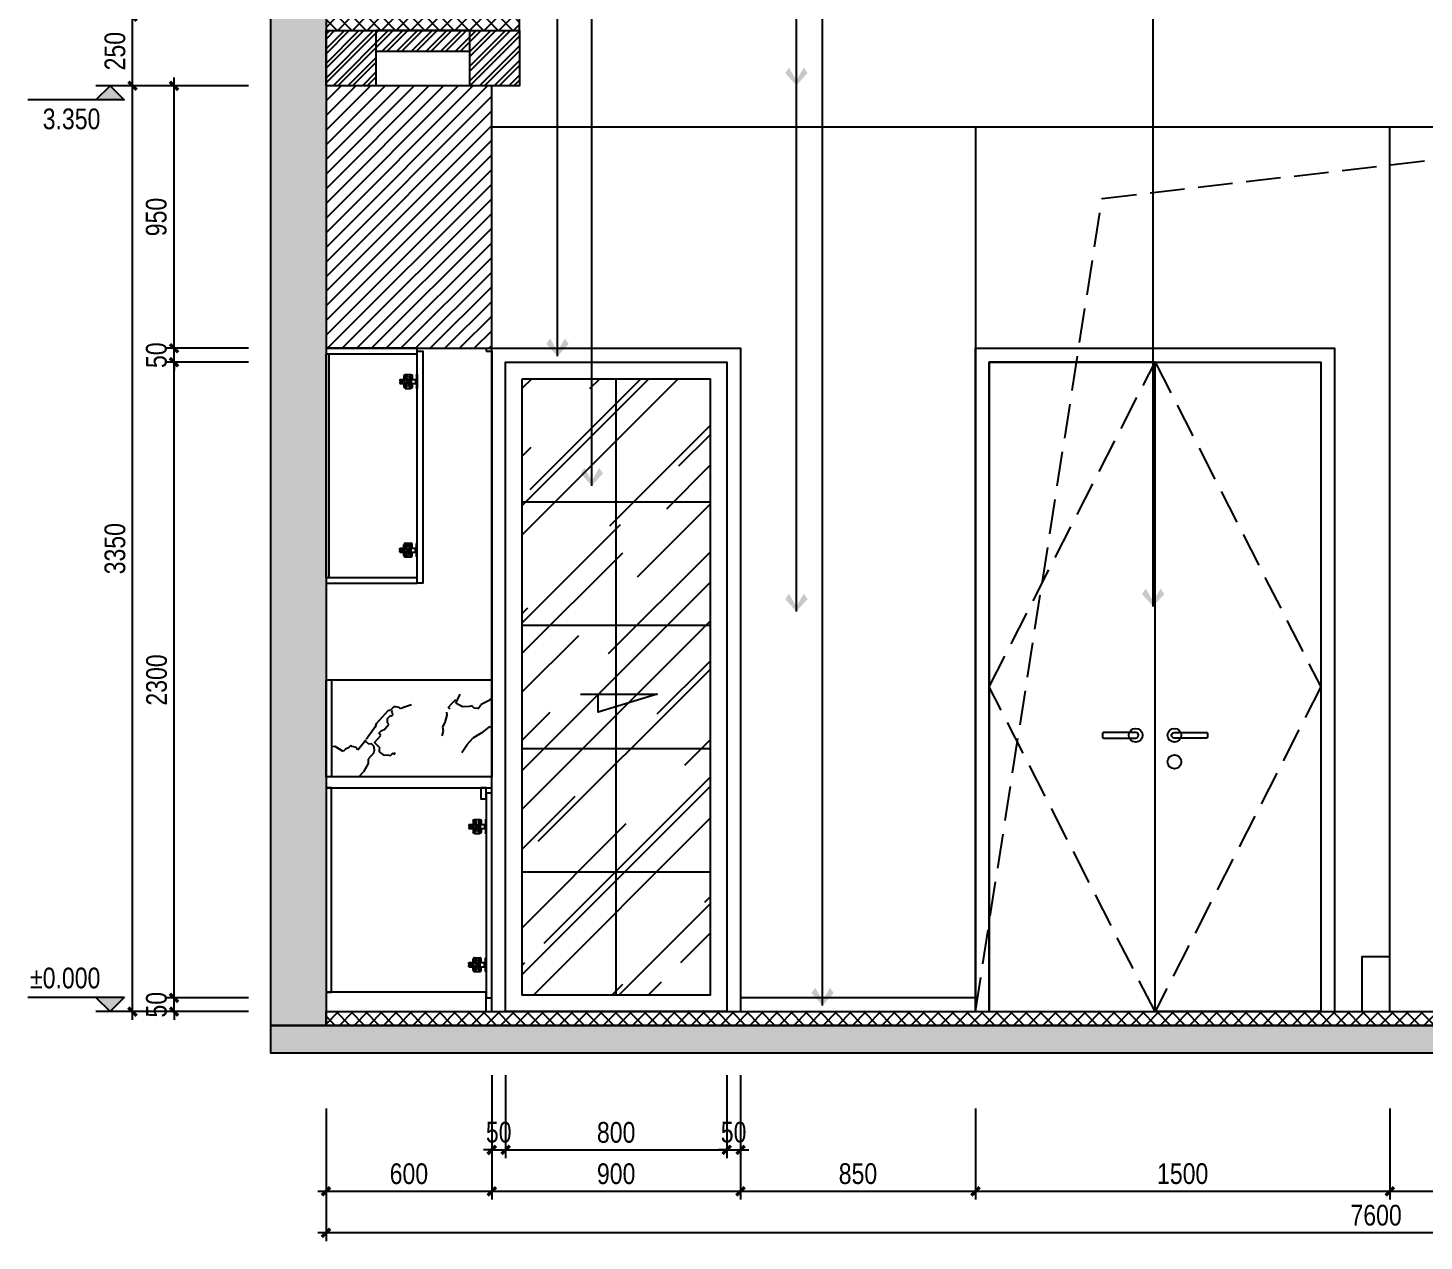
# Model space of a CAD drawing. Extents: x 468514 to 728049, y -74127 to 69080.
# Drawn here: x 493015 to 498068, y 845 to 5234 of the extents above; entities that cross this region are included whole.
import ezdxf
from ezdxf.enums import TextEntityAlignment as Align

# ---------------------------------------------------------------- set-up
doc = ezdxf.new("R2010")
doc.units = 0
doc.header["$LTSCALE"] = 500
doc.header["$MEASUREMENT"] = 0
doc.linetypes.add('DASH', pattern=[0.35, 0.25, -0.1])
doc.layers.get('Defpoints').update_dxf_attribs({"color": 229})
for name, color, linetype in [('E 立面填充', 250, 'Continuous'), ('E 立面墙体', 245, 'Continuous'), ('E 立面家具、洁具', 153, 'Continuous'), ('E 立面材料分格线', 8, 'Continuous'), ('E 立面材料类别线', 154, 'Continuous'), ('E 立面标注尺寸', 9, 'Continuous'), ('E 立面装饰完成线', 225, 'Continuous'), ('E 立面门', 107, 'Continuous')]:
    doc.layers.add(name, color=color, linetype=linetype)
doc.styles.add('PDC DIM', font='PMingLiU-ExtB.ttf', dxfattribs={"width": 0.85})
doc.styles.add('Xref-标准套房C$0$黑体', font='simhei.ttf')
doc.dimstyles.new('PDC-A2', dxfattribs={"dimscale": 0, "dimtxt": 2.5, "dimasz": 1, "dimexe": 1, "dimexo": 1, "dimgap": 0.7, "dimtad": 1, "dimdec": 0, "dimtxsty": 'PDC DIM', "dimblk": 'ARCHTICK', "dimcen": 1, "dimdle": 1, "dimclrd": 8, "dimclre": 8, "dimclrt": 9, "dimadec": 0, "dimazin": 0, "dimtfac": 1, "dimtdec": 0, "dimtix": 1, "dimtmove": 2, "dimatfit": 3, "dimldrblk": 'PDC A2 T R', "dimfxl": 10, "dimfxlon": 1, "dimarcsym": 0})

# ---------------------------------------------------------------- blocks, each defined once
blk = doc.blocks.new('sdfds')
at = {"linetype": 'ByBlock'}
for p, q in [((0, 25), (0, -25)), ((1, 25), (0, 25)), ((3, 23), (3, -23)), ((63, 7.5), (3, 7.5)), ((6, 6.5), (3, 6.5)), ((5, 6.5), (5, -6.5)), ((6, 6.5), (6, -6.5)), ((18, 20), (18, 7.5)), ((22, 7.5), (22, -7.5)), ((43, 25), (23, 25)), ((36.2, -5), (36.2, 5)), ((36.2, 5), (43.2, 5)), ((43.2, 5.5), (43.2, 5)), ((46.2, 5.5), (43.2, 5.5)), ((46.2, 5.5), (46.2, -5.5)), ((48, 20), (48, 7.5)), ((63, 2.5), (58.6, 2.5)), ((62, 2.5), (62, -2.5)), ((63, 7.5), (63, 2.5)), ((1, -25), (0, -25)), ((6, -6.5), (3, -6.5)), ((63, -7.5), (3, -7.5)), ((18, -7.5), (18, -20)), ((43, -25), (23, -25)), ((43.2, -5), (36.2, -5)), ((43.2, -5), (43.2, -5.5)), ((46.2, -5.5), (43.2, -5.5)), ((48, -7.5), (48, -20)), ((63, -2.5), (58.6, -2.5)), ((63, -2.5), (63, -7.5))]:
    blk.add_line(p, q, dxfattribs=at)
for points in [[(26.3, 18.6), (26.3, 16.1), (28.8, 16.1), (28.8, 15.1), (26.3, 15.1), (26.3, 12.6), (25.3, 12.6), (25.3, 15.1), (22.9, 15.1), (22.9, 16.1), (25.3, 16.1), (25.3, 18.6), (26.3, 18.6)], [(28.7, 3), (28.7, 0.5), (26.2, 0.5), (26.2, -0.5), (28.7, -0.5), (28.7, -3), (29.7, -3), (29.7, -0.5), (32.1, -0.5), (32.1, 0.5), (29.7, 0.5), (29.7, 3), (28.7, 3)], [(39.7, 18.6), (39.7, 16.1), (37.2, 16.1), (37.2, 15.1), (39.7, 15.1), (39.7, 12.6), (40.7, 12.6), (40.7, 15.1), (43.1, 15.1), (43.1, 16.1), (40.7, 16.1), (40.7, 18.6), (39.7, 18.6)], [(55, 3), (55, 0.5), (52.5, 0.5), (52.5, -0.5), (55, -0.5), (55, -3), (56, -3), (56, -0.5), (58.5, -0.5), (58.5, 0.5), (56, 0.5), (56, 3), (55, 3)], [(26.3, -18.6), (26.3, -16.1), (28.8, -16.1), (28.8, -15.1), (26.3, -15.1), (26.3, -12.6), (25.3, -12.6), (25.3, -15.1), (22.9, -15.1), (22.9, -16.1), (25.3, -16.1), (25.3, -18.6), (26.3, -18.6)], [(39.7, -18.6), (39.7, -16.1), (37.2, -16.1), (37.2, -15.1), (39.7, -15.1), (39.7, -12.6), (40.7, -12.6), (40.7, -15.1), (43.1, -15.1), (43.1, -16.1), (40.7, -16.1), (40.7, -18.6), (39.7, -18.6)]]:
    blk.add_lwpolyline(points, dxfattribs=at)
for centre in [(25.8, 15.6), (29.2, 0), (40.2, 15.6), (55.5, 0), (25.8, -15.6), (40.2, -15.6)]:
    blk.add_circle(centre, 4, dxfattribs=at)
for centre, radius, start, end in [((1, 23), 2, 0, 90), ((23, 20), 5, 90, 180), ((40.2, 17.5), 3.5, 0, 180), ((40.2, 13.7), 3.5, 180, 0), ((43, 20), 5, 0, 90), ((1, -23), 2, 270, 0), ((23, -20), 5, 180, 270), ((25.8, -13.7), 3.5, 0, 180), ((25.8, -17.5), 3.5, 180, 0), ((43, -20), 5, 270, 0)]:
    blk.add_arc(centre, radius, start, end, dxfattribs=at)
blk = doc.blocks.new('_ArchTick')
at = {"color": 0, "linetype": 'ByBlock', "const_width": 0.4}
blk.add_lwpolyline([(-0.5, -0.5), (0.5, 0.5)], dxfattribs=at)
blk = doc.blocks.new('*D1514')
at = {"layer": 'Defpoints', "color": 0, "transparency": 16777216}
for p in [(494694, 1475), (494744, 1475), (494744, 1175)]:
    blk.add_point(p, dxfattribs=at)
at = {"layer": 'E 立面标注尺寸', "color": 8, "lineweight": -2, "transparency": 16777216}
for p, q in [((494694, 1445), (494694, 1145)), ((494744, 1445), (494744, 1145)), ((494694, 1175), (494664, 1175)), ((494694, 1175), (494744, 1175)), ((494744, 1175), (494774, 1175))]:
    blk.add_line(p, q, dxfattribs=at)
at = {"layer": 'E 立面标注尺寸', "color": 8, "lineweight": -2, "transparency": 16777216, "xscale": 29.99999882274668, "yscale": 29.99999882274668, "zscale": 29.99999882274668}
blk.add_blockref('_ArchTick', (494694, 1175), dxfattribs=at)
at = {"layer": 'E 立面标注尺寸', "color": 8, "lineweight": -2, "transparency": 16777216, "xscale": 29.99999882274668, "yscale": 29.99999882274668, "zscale": 29.99999882274668, "rotation": 180}
blk.add_blockref('_ArchTick', (494744, 1175), dxfattribs=at)
at = {"layer": 'E 立面标注尺寸', "color": 9, "transparency": 16777216, "insert": (494719, 1238.5), "char_height": 75, "attachment_point": 5, "style": 'PDC DIM'}
blk.add_mtext('50', dxfattribs=at)
blk = doc.blocks.new('PDC A2 T R')
at = {"color": 0, "linetype": 'ByBlock'}
blk.add_line((0, 0), (-2, 0), dxfattribs=at)
for points in [[(-2.15, 0.89), (-1.49, 1.35), (-0.6, 0), (0, 0)], [(-2.15, -0.89), (-1.49, -1.35), (-0.6, 0), (0, 0)]]:
    blk.add_solid(points, dxfattribs=at)
blk = doc.blocks.new('*D1515')
at = {"layer": 'Defpoints', "color": 0, "transparency": 16777216}
for p in [(494744, 1475), (495544, 1475), (495544, 1175)]:
    blk.add_point(p, dxfattribs=at)
at = {"layer": 'E 立面标注尺寸', "color": 8, "lineweight": -2, "transparency": 16777216}
for p, q in [((494744, 1445), (494744, 1145)), ((495544, 1445), (495544, 1145)), ((494714, 1175), (495574, 1175))]:
    blk.add_line(p, q, dxfattribs=at)
at = {"layer": 'E 立面标注尺寸', "color": 8, "lineweight": -2, "transparency": 16777216, "xscale": 29.99999882274668, "yscale": 29.99999882274668, "zscale": 29.99999882274668, "rotation": 180}
blk.add_blockref('_ArchTick', (494744, 1175), dxfattribs=at)
at = {"layer": 'E 立面标注尺寸', "color": 8, "lineweight": -2, "transparency": 16777216, "xscale": 29.99999882274668, "yscale": 29.99999882274668, "zscale": 29.99999882274668}
blk.add_blockref('_ArchTick', (495544, 1175), dxfattribs=at)
at = {"layer": 'E 立面标注尺寸', "color": 9, "transparency": 16777216, "insert": (495144, 1237.8), "char_height": 75, "attachment_point": 5, "style": 'PDC DIM'}
blk.add_mtext('800', dxfattribs=at)
blk = doc.blocks.new('*D1516')
at = {"layer": 'Defpoints', "color": 0, "transparency": 16777216}
for p in [(495544, 1475), (495594, 1475), (495594, 1175)]:
    blk.add_point(p, dxfattribs=at)
at = {"layer": 'E 立面标注尺寸', "color": 8, "lineweight": -2, "transparency": 16777216}
for p, q in [((495544, 1445), (495544, 1145)), ((495594, 1445), (495594, 1145)), ((495544, 1175), (495514, 1175)), ((495544, 1175), (495594, 1175)), ((495594, 1175), (495624, 1175))]:
    blk.add_line(p, q, dxfattribs=at)
at = {"layer": 'E 立面标注尺寸', "color": 8, "lineweight": -2, "transparency": 16777216, "xscale": 29.99999882274668, "yscale": 29.99999882274668, "zscale": 29.99999882274668}
blk.add_blockref('_ArchTick', (495544, 1175), dxfattribs=at)
at = {"layer": 'E 立面标注尺寸', "color": 8, "lineweight": -2, "transparency": 16777216, "xscale": 29.99999882274668, "yscale": 29.99999882274668, "zscale": 29.99999882274668, "rotation": 180}
blk.add_blockref('_ArchTick', (495594, 1175), dxfattribs=at)
at = {"layer": 'E 立面标注尺寸', "color": 9, "transparency": 16777216, "insert": (495569, 1238.5), "char_height": 75, "attachment_point": 5, "style": 'PDC DIM'}
blk.add_mtext('50', dxfattribs=at)
blk = doc.blocks.new('*D1517')
at = {"layer": 'Defpoints', "color": 0, "transparency": 16777216}
for p in [(494094, 1475), (494694, 1475), (494694, 1025)]:
    blk.add_point(p, dxfattribs=at)
at = {"layer": 'E 立面标注尺寸', "color": 8, "lineweight": -2, "transparency": 16777216}
for p, q in [((494094, 1325), (494094, 995)), ((494694, 1325), (494694, 995)), ((494064, 1025), (494724, 1025))]:
    blk.add_line(p, q, dxfattribs=at)
at = {"layer": 'E 立面标注尺寸', "color": 8, "lineweight": -2, "transparency": 16777216, "xscale": 29.99999882274668, "yscale": 29.99999882274668, "zscale": 29.99999882274668, "rotation": 180}
blk.add_blockref('_ArchTick', (494094, 1025), dxfattribs=at)
at = {"layer": 'E 立面标注尺寸', "color": 8, "lineweight": -2, "transparency": 16777216, "xscale": 29.99999882274668, "yscale": 29.99999882274668, "zscale": 29.99999882274668}
blk.add_blockref('_ArchTick', (494694, 1025), dxfattribs=at)
at = {"layer": 'E 立面标注尺寸', "color": 9, "transparency": 16777216, "insert": (494394, 1088.2), "char_height": 75, "attachment_point": 5, "style": 'PDC DIM'}
blk.add_mtext('600', dxfattribs=at)
blk = doc.blocks.new('*D1518')
at = {"layer": 'Defpoints', "color": 0, "transparency": 16777216}
for p in [(494694, 1475), (495594, 1475), (495594, 1025)]:
    blk.add_point(p, dxfattribs=at)
at = {"layer": 'E 立面标注尺寸', "color": 8, "lineweight": -2, "transparency": 16777216}
for p, q in [((494694, 1325), (494694, 995)), ((495594, 1325), (495594, 995)), ((494664, 1025), (495624, 1025))]:
    blk.add_line(p, q, dxfattribs=at)
at = {"layer": 'E 立面标注尺寸', "color": 8, "lineweight": -2, "transparency": 16777216, "xscale": 29.99999882274668, "yscale": 29.99999882274668, "zscale": 29.99999882274668, "rotation": 180}
blk.add_blockref('_ArchTick', (494694, 1025), dxfattribs=at)
at = {"layer": 'E 立面标注尺寸', "color": 8, "lineweight": -2, "transparency": 16777216, "xscale": 29.99999882274668, "yscale": 29.99999882274668, "zscale": 29.99999882274668}
blk.add_blockref('_ArchTick', (495594, 1025), dxfattribs=at)
at = {"layer": 'E 立面标注尺寸', "color": 9, "transparency": 16777216, "insert": (495144, 1088.2), "char_height": 75, "attachment_point": 5, "style": 'PDC DIM'}
blk.add_mtext('900', dxfattribs=at)
blk = doc.blocks.new('*D1519')
at = {"layer": 'Defpoints', "color": 0, "transparency": 16777216}
for p in [(495594, 1475), (496444, 1475), (496444, 1025)]:
    blk.add_point(p, dxfattribs=at)
at = {"layer": 'E 立面标注尺寸', "color": 8, "lineweight": -2, "transparency": 16777216}
for p, q in [((495594, 1325), (495594, 995)), ((496444, 1325), (496444, 995)), ((495564, 1025), (496474, 1025))]:
    blk.add_line(p, q, dxfattribs=at)
at = {"layer": 'E 立面标注尺寸', "color": 8, "lineweight": -2, "transparency": 16777216, "xscale": 29.99999882274668, "yscale": 29.99999882274668, "zscale": 29.99999882274668, "rotation": 180}
blk.add_blockref('_ArchTick', (495594, 1025), dxfattribs=at)
at = {"layer": 'E 立面标注尺寸', "color": 8, "lineweight": -2, "transparency": 16777216, "xscale": 29.99999882274668, "yscale": 29.99999882274668, "zscale": 29.99999882274668}
blk.add_blockref('_ArchTick', (496444, 1025), dxfattribs=at)
at = {"layer": 'E 立面标注尺寸', "color": 9, "transparency": 16777216, "insert": (496019, 1088.5), "char_height": 75, "attachment_point": 5, "style": 'PDC DIM'}
blk.add_mtext('850', dxfattribs=at)
blk = doc.blocks.new('*D1520')
at = {"layer": 'Defpoints', "color": 0, "transparency": 16777216}
for p in [(496444, 1475), (497944, 1475), (497944, 1025)]:
    blk.add_point(p, dxfattribs=at)
at = {"layer": 'E 立面标注尺寸', "color": 8, "lineweight": -2, "transparency": 16777216}
for p, q in [((496444, 1325), (496444, 995)), ((497944, 1325), (497944, 995)), ((496414, 1025), (497974, 1025))]:
    blk.add_line(p, q, dxfattribs=at)
at = {"layer": 'E 立面标注尺寸', "color": 8, "lineweight": -2, "transparency": 16777216, "xscale": 29.99999882274668, "yscale": 29.99999882274668, "zscale": 29.99999882274668, "rotation": 180}
blk.add_blockref('_ArchTick', (496444, 1025), dxfattribs=at)
at = {"layer": 'E 立面标注尺寸', "color": 8, "lineweight": -2, "transparency": 16777216, "xscale": 29.99999882274668, "yscale": 29.99999882274668, "zscale": 29.99999882274668}
blk.add_blockref('_ArchTick', (497944, 1025), dxfattribs=at)
at = {"layer": 'E 立面标注尺寸', "color": 9, "transparency": 16777216, "insert": (497194, 1088.5), "char_height": 75, "attachment_point": 5, "style": 'PDC DIM'}
blk.add_mtext('1500', dxfattribs=at)
blk = doc.blocks.new('*D1521')
at = {"layer": 'Defpoints', "color": 0, "transparency": 16777216}
for p in [(497944, 1475), (498994, 1475), (498994, 1025)]:
    blk.add_point(p, dxfattribs=at)
at = {"layer": 'E 立面标注尺寸', "color": 8, "lineweight": -2, "transparency": 16777216}
for p, q in [((497944, 1325), (497944, 995)), ((498994, 1325), (498994, 995)), ((497914, 1025), (499024, 1025))]:
    blk.add_line(p, q, dxfattribs=at)
at = {"layer": 'E 立面标注尺寸', "color": 8, "lineweight": -2, "transparency": 16777216, "xscale": 29.99999882274668, "yscale": 29.99999882274668, "zscale": 29.99999882274668, "rotation": 180}
blk.add_blockref('_ArchTick', (497944, 1025), dxfattribs=at)
at = {"layer": 'E 立面标注尺寸', "color": 8, "lineweight": -2, "transparency": 16777216, "xscale": 29.99999882274668, "yscale": 29.99999882274668, "zscale": 29.99999882274668}
blk.add_blockref('_ArchTick', (498994, 1025), dxfattribs=at)
at = {"layer": 'E 立面标注尺寸', "color": 9, "transparency": 16777216, "insert": (498469, 1088.5), "char_height": 75, "attachment_point": 5, "style": 'PDC DIM'}
blk.add_mtext('1050', dxfattribs=at)
blk = doc.blocks.new('*D1525')
at = {"layer": 'Defpoints', "color": 0, "transparency": 16777216}
for p in [(494094, 1475), (501694, 1475), (494094, 875)]:
    blk.add_point(p, dxfattribs=at)
at = {"layer": 'E 立面标注尺寸', "color": 8, "lineweight": -2, "transparency": 16777216}
for p, q in [((494094, 1175), (494094, 845)), ((501694, 1175), (501694, 845)), ((501724, 875), (494064, 875))]:
    blk.add_line(p, q, dxfattribs=at)
at = {"layer": 'E 立面标注尺寸', "color": 8, "lineweight": -2, "transparency": 16777216, "xscale": 29.99999882274668, "yscale": 29.99999882274668, "zscale": 29.99999882274668, "rotation": 180}
blk.add_blockref('_ArchTick', (494094, 875), dxfattribs=at)
at = {"layer": 'E 立面标注尺寸', "color": 8, "lineweight": -2, "transparency": 16777216, "xscale": 29.99999882274668, "yscale": 29.99999882274668, "zscale": 29.99999882274668}
blk.add_blockref('_ArchTick', (501694, 875), dxfattribs=at)
at = {"layer": 'E 立面标注尺寸', "color": 9, "transparency": 16777216, "insert": (497894, 938.2), "char_height": 75, "attachment_point": 5, "style": 'PDC DIM'}
blk.add_mtext('7600', dxfattribs=at)
blk = doc.blocks.new('*D1529')
at = {"layer": 'Defpoints', "color": 0, "transparency": 16777216}
for p in [(493544, 1725), (493844, 1725), (493844, 1675)]:
    blk.add_point(p, dxfattribs=at)
at = {"layer": 'E 立面标注尺寸', "color": 8, "lineweight": -2, "transparency": 16777216}
for p, q in [((493814, 1725), (493514, 1725)), ((493544, 1725), (493544, 1755)), ((493544, 1675), (493544, 1725)), ((493814, 1675), (493514, 1675)), ((493544, 1675), (493544, 1645))]:
    blk.add_line(p, q, dxfattribs=at)
at = {"layer": 'E 立面标注尺寸', "color": 8, "lineweight": -2, "transparency": 16777216, "xscale": 29.99999882274668, "yscale": 29.99999882274668, "zscale": 29.99999882274668}
for p, rotation in [((493544, 1725), 270), ((493544, 1675), 90)]:
    blk.add_blockref('_ArchTick', p, dxfattribs=dict(at, rotation=rotation))
at = {"layer": 'E 立面标注尺寸', "color": 9, "transparency": 16777216, "insert": (493480.5, 1700), "char_height": 75, "attachment_point": 5, "rotation": 90, "style": 'PDC DIM'}
blk.add_mtext('50', dxfattribs=at)
blk = doc.blocks.new('*D1530')
at = {"layer": 'Defpoints', "color": 0, "transparency": 16777216}
for p in [(493544, 4025), (493844, 4025), (493844, 1725)]:
    blk.add_point(p, dxfattribs=at)
at = {"layer": 'E 立面标注尺寸', "color": 8, "lineweight": -2, "transparency": 16777216}
for p, q in [((493544, 1695), (493544, 4055)), ((493814, 4025), (493514, 4025)), ((493814, 1725), (493514, 1725))]:
    blk.add_line(p, q, dxfattribs=at)
at = {"layer": 'E 立面标注尺寸', "color": 8, "lineweight": -2, "transparency": 16777216, "xscale": 29.99999882274668, "yscale": 29.99999882274668, "zscale": 29.99999882274668}
for p, rotation in [((493544, 4025), 90), ((493544, 1725), 270)]:
    blk.add_blockref('_ArchTick', p, dxfattribs=dict(at, rotation=rotation))
at = {"layer": 'E 立面标注尺寸', "color": 9, "transparency": 16777216, "insert": (493481.2, 2875), "char_height": 75, "attachment_point": 5, "rotation": 90, "style": 'PDC DIM'}
blk.add_mtext('2300', dxfattribs=at)
blk = doc.blocks.new('*D1531')
at = {"layer": 'Defpoints', "color": 0, "transparency": 16777216}
for p in [(493544, 4075), (493844, 4075), (493844, 4025)]:
    blk.add_point(p, dxfattribs=at)
at = {"layer": 'E 立面标注尺寸', "color": 8, "lineweight": -2, "transparency": 16777216}
for p, q in [((493544, 4075), (493544, 4105)), ((493814, 4075), (493514, 4075)), ((493544, 4025), (493544, 4075)), ((493814, 4025), (493514, 4025)), ((493544, 4025), (493544, 3995))]:
    blk.add_line(p, q, dxfattribs=at)
at = {"layer": 'E 立面标注尺寸', "color": 8, "lineweight": -2, "transparency": 16777216, "xscale": 29.99999882274668, "yscale": 29.99999882274668, "zscale": 29.99999882274668}
for p, rotation in [((493544, 4075), 270), ((493544, 4025), 90)]:
    blk.add_blockref('_ArchTick', p, dxfattribs=dict(at, rotation=rotation))
at = {"layer": 'E 立面标注尺寸', "color": 9, "transparency": 16777216, "insert": (493480.5, 4050), "char_height": 75, "attachment_point": 5, "rotation": 90, "style": 'PDC DIM'}
blk.add_mtext('50', dxfattribs=at)
blk = doc.blocks.new('*D1532')
at = {"layer": 'Defpoints', "color": 0, "transparency": 16777216}
for p in [(493544, 5025), (493844, 5025), (493844, 4075)]:
    blk.add_point(p, dxfattribs=at)
at = {"layer": 'E 立面标注尺寸', "color": 8, "lineweight": -2, "transparency": 16777216}
for p, q in [((493544, 4045), (493544, 5055)), ((493814, 5025), (493514, 5025)), ((493814, 4075), (493514, 4075))]:
    blk.add_line(p, q, dxfattribs=at)
at = {"layer": 'E 立面标注尺寸', "color": 8, "lineweight": -2, "transparency": 16777216, "xscale": 29.99999882274668, "yscale": 29.99999882274668, "zscale": 29.99999882274668}
for p, rotation in [((493544, 5025), 90), ((493544, 4075), 270)]:
    blk.add_blockref('_ArchTick', p, dxfattribs=dict(at, rotation=rotation))
at = {"layer": 'E 立面标注尺寸', "color": 9, "transparency": 16777216, "insert": (493480, 4550), "char_height": 75, "attachment_point": 5, "rotation": 90, "style": 'PDC DIM'}
blk.add_mtext('950', dxfattribs=at)
blk = doc.blocks.new('*D1533')
at = {"layer": 'Defpoints', "color": 0, "transparency": 16777216}
for p in [(493394, 5275), (493844, 5275), (493844, 5025)]:
    blk.add_point(p, dxfattribs=at)
at = {"layer": 'E 立面标注尺寸', "color": 8, "lineweight": -2, "transparency": 16777216}
for p, q in [((493394, 4995), (493394, 5305)), ((493694, 5275), (493364, 5275)), ((493694, 5025), (493364, 5025))]:
    blk.add_line(p, q, dxfattribs=at)
at = {"layer": 'E 立面标注尺寸', "color": 8, "lineweight": -2, "transparency": 16777216, "xscale": 29.99999882274668, "yscale": 29.99999882274668, "zscale": 29.99999882274668}
for p, rotation in [((493394, 5275), 90), ((493394, 5025), 270)]:
    blk.add_blockref('_ArchTick', p, dxfattribs=dict(at, rotation=rotation))
at = {"layer": 'E 立面标注尺寸', "color": 9, "transparency": 16777216, "insert": (493330.5, 5150), "char_height": 75, "attachment_point": 5, "rotation": 90, "style": 'PDC DIM'}
blk.add_mtext('250', dxfattribs=at)
blk = doc.blocks.new('*D1536')
at = {"layer": 'Defpoints', "color": 0, "transparency": 16777216}
for p in [(493394, 5025), (493844, 5025), (493844, 1675)]:
    blk.add_point(p, dxfattribs=at)
at = {"layer": 'E 立面标注尺寸', "color": 8, "lineweight": -2, "transparency": 16777216}
for p, q in [((493394, 1645), (493394, 5055)), ((493694, 5025), (493364, 5025)), ((493694, 1675), (493364, 1675))]:
    blk.add_line(p, q, dxfattribs=at)
at = {"layer": 'E 立面标注尺寸', "color": 8, "lineweight": -2, "transparency": 16777216, "xscale": 29.99999882274668, "yscale": 29.99999882274668, "zscale": 29.99999882274668}
for p, rotation in [((493394, 5025), 90), ((493394, 1675), 270)]:
    blk.add_blockref('_ArchTick', p, dxfattribs=dict(at, rotation=rotation))
at = {"layer": 'E 立面标注尺寸', "color": 9, "transparency": 16777216, "insert": (493330.5, 3350), "char_height": 75, "attachment_point": 5, "rotation": 90, "style": 'PDC DIM'}
blk.add_mtext('3350', dxfattribs=at)
blk = doc.blocks.new('A$C37DB5113')
blk.add_hatch(color=256).paths.add_polyline_path([(150, 75), (75, 0), (0, 75)])
for p, q in [((0, 75), (510, 75)), ((0, 75), (75, 0)), ((150, 75), (75, 0)), ((0, 0), (150, 0))]:
    blk.add_line(p, q)
blk.add_lwpolyline([(150, 75), (75, 0), (0, 75), (150, 75)])
at = {"style": 'Xref-标准套房C$0$黑体', "width": 0.8}
blk.add_attdef('%%P0.000', text='', height=105, dxfattribs=at).set_placement((510, 75), align=Align.BOTTOM_RIGHT)

msp = doc.modelspace()

# ---------------------------------------------------------------- hatches: boundary and pattern name
at = {"layer": 'E 立面填充'}
h = msp.add_hatch(dxfattribs=at)
h.set_pattern_fill('ANSI32', color=256, scale=100)
h.set_pattern_definition([(45, (-47599.593, 0), (-26.5165043, 26.5165043), []), (45, (-47581.916, 0), (-26.5165043, 26.5165043), [])])
h.paths.add_polyline_path([(494094, 5225), (494274, 5225), (494274, 5025), (494094, 5025)])
h.paths.add_polyline_path([(494274, 5150), (494614, 5150), (494614, 5225), (494274, 5225)])
h.paths.add_polyline_path([(494614, 5225), (494794, 5225), (494794, 5025), (494614, 5025)])
h = msp.add_hatch(dxfattribs=at)
h.set_pattern_fill('ANSI31', color=256, scale=300)
h.paths.add_polyline_path([(494694, 5025), (494094, 5025), (494094, 4075), (494694, 4075)])
h = msp.add_hatch(dxfattribs=at)
h.set_pattern_fill('AR-RROOF', color=256, scale=300, angle=45)
h.paths.add_polyline_path([(494804, 3965), (495484, 3965), (495484, 1735), (494804, 1735)])
h = msp.add_hatch(dxfattribs=at)
h.set_pattern_fill('大理石3', color=256, scale=800, angle=45, pattern_type=2)
h.set_pattern_definition([(225, (-35768.5, 354), (-895.33906, -236.0318), [7.61905, -792.3809]), (207.060616, (-35803.675, 416.14), (-1461.0244923, -801.7171985), [36.0378, -7531.89296]), (45, (-35772.1, 325.3), (236.0318, 895.33906), [22.85714, -777.1428]), (75.23153, (-35976.5, 287.27), (565.68538, 565.68543), [17.6367, -908.29144]), (100.534306, (-35972, 304.32), (-423.275483, 1554.64633), [13.4633, -2813.8279]), (64.272204, (-35974.47, 317.56), (801.717195, 1461.024495), [20.1784, -4217.2839]), (75.23153, (-35965.7, 335.74), (565.68538, 565.68543), [26.4551, -899.47304]), (94.37042, (-35958.96, 361.32), (-329.65364, 329.65364), [11.7006, -1216.8644]), (64.272204, (-35919.895, 419.225), (801.717195, 1461.024495), [20.1784, -4217.2839]), (61.244824, (-35927.53, 405.3), (236.03179, 895.33906), [15.8718, -1650.6644]), (150.960523, (-35903.3, 391.86), (-329.653628, 329.65364), [27.70814, -2881.6473]), (182.003487, (-35877.28, 392.77), (-2120.331756, -142.409914), [26.04286, -5442.9565]), (194.76847, (-35868.75, 395), (-565.68543, -565.6854), [8.81836, -917.10984]), (135, (-35860.9, 387.2), (565.6854, 565.6854), [11.1, -455.10056]), (175.62958, (-35849.24, 386.28), (-329.65363, 329.65364), [11.7006, -1216.8644]), (135, (-35949.1, 383.8), (565.6854, 565.6854), [8.88, -457.32056]), (225, (-35941.9, 403.5), (-895.33906, -236.0318), [19.0476, -780.9523]), (225, (-35928.4, 417), (-895.33906, -236.0318), [19.0476, -780.9523]), (51.64784, (-35847.67, 384.71), (565.685405, 565.685438), [19.17655, -4007.8997]), (203.768825, (-35772.08, 325.29), (-895.33906, -236.03179), [12.26074, -2562.4959]), (194.76847, (-35783.3, 320.35), (-565.68543, -565.6854), [8.81836, -917.10984]), (164.769547, (-35791.83, 318.1), (-329.65364, 329.65359), [7.67256, -1603.5652]), (194.76847, (-35799.24, 320.1), (-565.68543, -565.6854), [8.81836, -917.10984]), (217.621251, (-35807.763, 317.87), (-2592.395309, -1933.088101), [34.572, -7225.55]), (210.479445, (-35835.146, 296.764), (-1461.0244825, -801.717219), [35.417, -7402.1557]), (49.166286, (-35885.65, 255.68), (565.6853934, 565.6854535), [30.55694, -6386.4005]), (55.99282, (-35905.18, 226.73), (565.68537, 565.685465), [34.9266, -2409.9339]), (144.737116, (-35290.31, 452.3), (-329.65364, 329.653627), [22.5245, -4707.62384]), (49.4429614, (-35416.913, 325.69), (3630.1443387, 4289.4516123), [57.3151, -11978.8536]), (180.83554, (-35274.38, 452.53), (-1224.992692, 93.621813), [15.9318, -3329.7483]), (135, (-35271.2, 449.4), (565.6854, 565.6854), [4.44, -461.76056]), (225, (-35260.46, 460.16), (-895.33906, -236.0318), [15.2381, -784.76184]), (135, (-35255.75, 455.46), (565.6854, 565.6854), [6.66, -459.54056]), (61.244824, (-35255.75, 455.46), (236.03179, 895.33906), [7.9359, -1658.6003]), (135, (-35413.8, 322.55), (565.6854, 565.6854), [4.44, -461.76056]), (105.230453, (-35411.76, 315.15), (-329.65364, 329.65363), [7.67256, -1603.5652]), (86.157558, (-35412.44, 305.05), (-93.621847, 1224.992694), [10.1196, -2114.9892]), (94.37042, (-35412, 299.22), (-329.65364, 329.65364), [5.8503, -1222.7147]), (49.758906, (-35446.56, 258.37), (565.685414, 565.685436), [53.5178, -5565.85424]), (135, (-35443.4, 255.2), (565.6854, 565.6854), [4.44, -461.76056]), (45, (-35446.1, 252.53), (236.0318, 895.33906), [3.8095, -796.1905]), (135, (-35441.4, 247.8), (565.6854, 565.6854), [6.66, -459.54056]), (89.16446, (-35279.03, 570.32), (-93.621842, 1224.992693), [15.9318, -3329.7483]), (46.9632996, (-35319.417, 567.607), (565.6854057, 565.6854466), [64.79994, -13543.188]), (135, (-35274.3, 565.6), (565.6854, 565.6854), [6.66, -459.54056]), (49.758906, (-35291.61, 545.184), (565.685414, 565.685436), [26.7589, -5592.6132]), (203.768825, (-35291.6, 545.18), (-895.33906, -236.03179), [12.26074, -2562.4959]), (45, (-35310.9, 532.16), (236.0318, 895.33906), [11.4286, -788.57136]), (135, (-35303.1, 524.3), (565.6854, 565.6854), [11.1, -455.10056]), (48.704735, (-35325.734, 498.5), (565.685376, 565.685466), [34.3575, -7180.7199]), (135, (-35305.3, 478.1), (565.6854, 565.6854), [28.86004, -437.34056]), (45, (-35308, 475.4), (236.0318, 895.33906), [3.8095, -796.1905]), (86.157558, (-35308.7, 465.3), (-93.621847, 1224.992694), [10.1196, -2114.9892]), (135, (-35347.05, 492.9), (565.6854, 565.6854), [17.76, -448.44056]), (183.842442, (-35336.95, 493.56), (-1224.99269, 93.62185), [10.1196, -2114.9892]), (135, (-35329.1, 485.7), (565.6854, 565.6854), [11.1, -455.10056]), (100.534306, (-35326.64, 472.47), (-423.275483, 1554.64633), [13.4633, -2813.8279]), (86.157558, (-35327.32, 462.38), (-93.621847, 1224.992694), [10.1196, -2114.9892]), (49.166286, (-35347.3, 439.255), (565.6853934, 565.6854535), [30.55694, -6386.4005]), (89.16446, (-35347.54, 423.33), (-93.621842, 1224.992693), [15.9318, -3329.7483]), (59.520554, (-35365.5, 392.803), (801.7172134, 1461.0244863), [35.417, -7402.1557]), (45, (-35384.36, 373.95), (236.0318, 895.33906), [26.66666, -773.3333]), (135, (-35379.65, 369.2), (565.6854, 565.6854), [6.66, -459.54056]), (135, (-35760.6, 346.2), (565.6854, 565.6854), [11.1, -455.10056]), (225, (-35755.24, 351.55), (-895.33906, -236.0318), [7.61905, -792.3809]), (75.23153, (-35755.24, 351.55), (565.68538, 565.68543), [13.22754, -912.70064]), (105.230453, (-35751.87, 364.34), (-329.65364, 329.65363), [7.67256, -1603.5652]), (135, (-35753.9, 371.74), (565.6854, 565.6854), [4.44, -461.76056]), (94.37042, (-35757.03, 374.88), (-329.65364, 329.65364), [17.5509, -1211.0141]), (116.057786, (-35758.37, 392.38), (-329.653636, 329.653637), [11.73554, -2452.72704]), (135, (-35763.5, 402.9), (565.6854, 565.6854), [22.2, -444.00056]), (86.157558, (-35779.9, 408.53), (-93.621847, 1224.992694), [10.1196, -2114.9892]), (139.266856, (-35741.098, 375.114), (-329.65366, 329.6536006), [51.202, -10701.2144]), (225, (-35735.7, 380.5), (-895.33906, -236.0318), [7.61905, -792.3809]), (150.960523, (-35735.71, 380.5), (-329.653628, 329.65364), [13.8541, -2895.50136]), (75.23153, (-35747.82, 387.23), (565.68538, 565.68543), [8.81836, -917.10984]), (75.23153, (-35745.57, 395.75), (565.68538, 565.68543), [4.4092, -921.51896]), (135, (-35739.74, 395.3), (565.6854, 565.6854), [6.66, -459.54056]), (194.76847, (-35731.2, 397.56), (-565.68543, -565.6854), [8.81836, -917.10984]), (135, (-35726.5, 392.85), (565.6854, 565.6854), [6.66, -459.54056]), (225, (-35721.1, 398.23), (-895.33906, -236.0318), [7.61905, -792.3809]), (105.230453, (-35721.12, 398.23), (-329.65364, 329.65363), [7.67256, -1603.5652]), (116.057786, (-35723.13, 405.64), (-329.653636, 329.653637), [11.73554, -2452.72704]), (135, (-35728.3, 416.2), (565.6854, 565.6854), [6.66, -459.54056]), (45, (-35735.7, 418.2), (236.0318, 895.33906), [3.8095, -796.1905]), (94.37042, (-35734.35, 400.7), (-329.65364, 329.65364), [17.5509, -1211.0141]), (135, (-35706.1, 372.4), (565.6854, 565.6854), [39.96006, -426.24056]), (135, (-35706.1, 372.4), (565.6854, 565.6854), [6.66, -459.54056]), (75.23153, (-35710.8, 377.15), (565.68538, 565.68543), [8.81836, -917.10984]), (135, (-35708.56, 385.7), (565.6854, 565.6854), [6.66, -459.54056]), (135, (-35692.9, 370), (565.6854, 565.6854), [28.86004, -437.34056]), (109.920414, (-35692.86, 369.98), (-752.929114, 1884.299969), [26.962, -5635.0612]), (89.16446, (-35702.05, 395.33), (-93.621842, 1224.992693), [15.9318, -3329.7483]), (225, (-35693.73, 419.34), (-895.33906, -236.0318), [11.4286, -788.57136]), (75.23153, (-35803.68, 416.14), (565.68538, 565.68543), [4.4092, -921.51896]), (135, (-35797.84, 415.7), (565.6854, 565.6854), [6.66, -459.54056]), (225, (-35792.45, 421.1), (-895.33906, -236.0318), [7.61905, -792.3809]), (180.83554, (-35776.52, 421.32), (-1224.992692, 93.621813), [15.9318, -3329.7483]), (55.99282, (-35776.52, 421.32), (565.68537, 565.685465), [11.6422, -2433.2183]), (135, (-35765.3, 426.26), (565.6854, 565.6854), [6.66, -459.54056]), (225, (-35759.9, 431.65), (-895.33906, -236.0318), [7.61905, -792.3809]), (175.62958, (-35754.08, 431.2), (-329.65363, 329.65364), [5.8503, -1222.7147]), (135, (-35746.2, 423.35), (565.6854, 565.6854), [11.1, -455.10056]), (183.842442, (-35736.14, 424.03), (-1224.99269, 93.62185), [10.1196, -2114.9892]), (135, (-35733, 420.9), (565.6854, 565.6854), [4.44, -461.76056]), (225, (-35724.9, 428.97), (-895.33906, -236.0318), [11.4286, -788.57136]), (169.465693, (-35711.68, 426.51), (-1554.64633, 423.275476), [13.4633, -2813.8279]), (153.942213, (-35680.05, 411.04), (-329.653664, 329.653577), [35.2066, -2429.256]), (225, (-35671.97, 419.12), (-895.33906, -236.0318), [11.4286, -788.57136]), (194.76847, (-35663.44, 421.37), (-565.68543, -565.6854), [8.81836, -917.10984]), (135, (-35646.2, 404.1), (565.6854, 565.6854), [24.42, -441.78056]), (48.9219994, (-35646.176, 404.105), (4195.8297647, 4855.1370363), [64.9139, -13567.0104]), (200.61756, (-35533.06, 479.55), (-3251.70261, -1273.78079), [75.2862, -7829.76336]), (184.578541, (-35468.213, 484.741), (-2120.3317516, -142.4099958), [65.052, -13595.8712]), (147.887442, (-35439.28, 466.58), (-3202.9145185, 2071.5436413), [34.16054, -7139.55416]), (225, (-35431.2, 474.66), (-895.33906, -236.0318), [11.4286, -788.57136]), (203.768825, (-35419.98, 479.6), (-895.33906, -236.03179), [12.26074, -2562.4959]), (225, (-35411.9, 487.7), (-895.33906, -236.0318), [11.4286, -788.57136]), (135, (-35408.76, 484.55), (565.6854, 565.6854), [4.44, -461.76056]), (169.465693, (-35395.52, 482.09), (-1554.64633, 423.275476), [13.4633, -2813.8279]), (135, (-35386.1, 472.7), (565.6854, 565.6854), [13.32, -452.88056]), (50.54746, (-35386.1, 472.67), (565.685395, 565.685445), [45.9294, -4776.65736]), (53.833124, (-35356.916, 508.13), (1933.0880126, 2592.3953767), [57.8287, -12086.2016]), (75.23153, (-35322.8, 554.8), (565.68538, 565.68543), [13.22754, -912.70064]), (48.032543, (-35716.873, 361.665), (565.6853914, 565.685458), [83.92705, -8728.4128]), (210.479445, (-35716.873, 361.665), (-1461.0244825, -801.717219), [35.417, -7402.1557]), (194.76847, (-35747.4, 343.7), (-565.68543, -565.6854), [8.81836, -917.10984]), (45, (-35264.65, 609.8), (236.0318, 895.33906), [7.61905, -792.3809]), (135, (-35261.5, 606.7), (565.6854, 565.6854), [4.44, -461.76056]), (105.230453, (-35259.5, 599.27), (-329.65364, 329.65363), [7.67256, -1603.5652]), (45, (-35264.9, 593.9), (236.0318, 895.33906), [7.61905, -792.3809]), (135, (-35264.9, 593.9), (565.6854, 565.6854), [4.44, -461.76056]), (45, (-35278.8, 586.25), (236.0318, 895.33906), [15.2381, -784.76184]), (175.62958, (-35269.36, 614.52), (-329.65363, 329.65364), [5.8503, -1222.7147]), (225, (-35255.9, 628), (-895.33906, -236.0318), [19.0476, -780.9523]), (175.62958, (-35250.06, 627.55), (-329.65363, 329.65364), [5.8503, -1222.7147]), (169.465693, (-35236.82, 625.09), (-1554.64633, 423.275476), [13.4633, -2813.8279]), (135, (-35232.1, 620.4), (565.6854, 565.6854), [6.66, -459.54056]), (203.768825, (-35220.89, 625.32), (-895.33906, -236.03179), [12.26074, -2562.4959]), (198.45784, (-35192.617, 634.756), (-895.3390526, -236.0318135), [29.8083, -6229.932])])
h.paths.add_polyline_path([(494694, 2525), (494694, 2875), (494114, 2875), (494114, 2525)])
at = {"layer": 'E 立面墙体'}
h = msp.add_hatch(dxfattribs=at)
h.set_pattern_fill('钢筋混凝土', color=250, scale=10, pattern_type=2)
h.set_pattern_definition([(45, (0, 0), (-35.355339, 35.355339), []), (50, (0, 0), (71.726018, -6.2752135), [7.5, -82.5]), (355, (0, 0), (-13.875133, 75.219213), [6, -66]), (100.4514, (5.98, -0.52), (57.850938, 68.943954), [6.374019, -70.114211]), (46.1842, (0, 20), (106.724105, -16.551901), [11.25, -123.75]), (96.6356, (8.89, 18.62), (93.46627, 97.411787), [9.56103, -105.1713]), (351.1842, (0, 20), (93.466195, 97.41186), [9, -99]), (21, (10, 15), (59.690705, -40.261889), [7.5, -82.5]), (326, (10, 15), (24.331533, 72.515005), [6, -66]), (71.4514, (14.974, 11.645), (84.022263, 32.25305), [6.374019, -70.114211]), (37.5, (0, 0), (1.2159855, 33.2893854), [0.5, -65.2, 0.5, -67, 0.5, -66.25]), (7.5, (0, 0), (26.3069537, 39.4411712), [0.5, -38.2, 0.5, -63.7, 0.5, -25.25]), (327.5, (-22.3, 0), (53.3822436, -2.2554872), [0.5, -25, 0.5, -78, 0.5, -103.5]), (317.5, (-32.3, 0), (58.318617, 10.0104982), [0.5, -32.5, 0.5, -51.8, 0.5, -73.5])])
h.paths.add_polyline_path([(494094, 1625), (493894, 1625), (493894, 8425), (494094, 8425)])
h = msp.add_hatch(dxfattribs=at)
h.set_pattern_fill('ANSI37', color=250, scale=300)
h.paths.add_polyline_path([(494094, 5225), (494794, 5225), (494794, 5275), (494094, 5275)])
h = msp.add_hatch(dxfattribs=at)
h.set_pattern_fill('ANSI37', color=250, scale=300)
h.paths.add_polyline_path([(494094, 1675), (501694, 1675), (501694, 1625), (494094, 1625)])
h = msp.add_hatch(color=250, dxfattribs=at)
h.dxf.hatch_style = 1
h.paths.add_polyline_path([(501894, 1525), (493894, 1525), (493894, 1625), (501894, 1625)])

# ---------------------------------------------------------------- linework, layer by layer
for points in [[(494094, 1625), (493894, 1625), (493894, 8425), (494094, 8425)], [(494094, 5225), (494274, 5225), (494274, 5025), (494094, 5025)], [(494274, 5150), (494614, 5150), (494614, 5225), (494274, 5225)], [(494614, 5225), (494794, 5225), (494794, 5025), (494614, 5025)], [(501894, 1525), (493894, 1525), (493894, 1625), (501894, 1625)]]:
    msp.add_lwpolyline(points, close=True, dxfattribs=at)
at = {"layer": 'E 立面家具、洁具'}
msp.add_line((496444, 1725), (495594, 1725), dxfattribs=at)
for points in [[(497944, 1675), (497944, 4875)], [(494674, 4075), (494674, 4065)], [(494674, 4065), (494694, 4065), (494694, 2875)], [(497844, 1675), (497844, 1875), (497944, 1875)]]:
    msp.add_lwpolyline(points, dxfattribs=at)
msp.add_lwpolyline([(494694, 2525), (494094, 2525), (494094, 2875), (494694, 2875)], close=True, dxfattribs=at)
at = {"layer": 'E 立面材料分格线'}
for p, q in [((495144, 1735), (495144, 3965)), ((494806.3, 3519), (495486.3, 3519)), ((494804, 3073), (495484, 3073)), ((494804, 2627), (495484, 2627)), ((494804, 2181), (495484, 2181))]:
    msp.add_line(p, q, dxfattribs=at)
at = {"layer": 'E 立面材料分格线', "linetype": 'DASH'}
for points in [[(496444, 1675), (496902.5, 4617.5), (499094, 4872)], [(497094, 4025), (497694, 2850), (497094, 1675), (496494, 2850), (497094, 4025)]]:
    msp.add_lwpolyline(points, dxfattribs=at)
at = {"layer": 'E 立面材料类别线'}
for p, q in [((494614, 5025), (494274, 5025)), ((499094, 4875), (494694, 4875)), ((496444, 4875), (496444, 1675))]:
    msp.add_line(p, q, dxfattribs=at)
msp.add_lwpolyline([(494094, 4075), (494694, 4075), (494694, 5025)], dxfattribs=at)
for points in [[(494424, 4075), (494094, 4075), (494094, 4055), (494424, 4055)], [(494094, 4055), (494104, 4055), (494104, 3245), (494094, 3245)], [(494424, 4065), (494444, 4065), (494444, 3225), (494424, 3225)], [(494424, 3245), (494094, 3245), (494094, 3225), (494424, 3225)], [(494094, 2875), (494114, 2875), (494114, 2525), (494094, 2525)], [(494694, 2525), (494094, 2525), (494094, 2485), (494694, 2485)], [(494094, 1745), (494114, 1745), (494114, 2485), (494094, 2485)], [(494674, 2485), (494654, 2485), (494654, 2445), (494674, 2445)], [(494674, 1725), (494694, 1725), (494694, 2465), (494674, 2465)], [(494674, 1745), (494094, 1745), (494094, 1675), (494674, 1675)]]:
    msp.add_lwpolyline(points, close=True, dxfattribs=at)
at = {"layer": 'E 立面装饰完成线'}
for points in [[(494094, 5225), (494794, 5225), (494794, 5275), (494094, 5275)], [(494094, 1675), (501694, 1675), (501694, 1625), (494094, 1625)]]:
    msp.add_lwpolyline(points, close=True, dxfattribs=at)
at = {"layer": 'E 立面门'}
for points in [[(494694, 1675), (494694, 4075), (495594, 4075), (495594, 1675)], [(496444, 1675), (496444, 4075), (497744, 4075), (497744, 1675)], [(494744, 1675), (494744, 4025), (495544, 4025), (495544, 1675)], [(496494, 1675), (496494, 4025), (497694, 4025), (497694, 1675)], [(495014.5, 2823.7), (495292.5, 2823.7), (495079, 2758.2), (495079, 2823.7)]]:
    msp.add_lwpolyline(points, dxfattribs=at)
for points in [[(494744, 4025), (495544, 4025), (495544, 1675), (494744, 1675)], [(497094, 4025), (496494, 4025), (496494, 1675), (497094, 1675)], [(497094, 4025), (497694, 4025), (497694, 1675), (497094, 1675)], [(494804, 3965), (495484, 3965), (495484, 1735), (494804, 1735)]]:
    msp.add_lwpolyline(points, close=True, dxfattribs=at)
for points in [[(497024, 2685), (496907, 2685, 0.414214), (496904, 2682), (496904, 2668, 0.414214), (496907, 2665), (497024, 2665, 1)], [(497164, 2685), (497281, 2685, -0.414214), (497284, 2682), (497284, 2668, -0.414214), (497281, 2665), (497164, 2665, -1)]]:
    msp.add_lwpolyline(points, format="xyb", close=True, dxfattribs=at)
for centre in [(497024, 2675), (497164, 2675), (497164, 2579)]:
    msp.add_circle(centre, 25, dxfattribs=at)

# ---------------------------------------------------------------- block references
at = {"layer": 'E 立面材料分格线', "xscale": -1}
for p in [(494424, 3955), (494674, 2345)]:
    msp.add_blockref('sdfds', p, dxfattribs=at)
at = {"layer": 'E 立面材料分格线', "rotation": 180}
for p in [(494424, 3345), (494674, 1845)]:
    msp.add_blockref('sdfds', p, dxfattribs=at)
at = {"layer": 'E 立面标注尺寸'}
ref = msp.add_blockref('A$C37DB5113', (493364, 5025), dxfattribs=dict(at, xscale=0.6836043956309368, yscale=0.6836043956309368, zscale=0.6836043956309368, rotation=180))
ref.add_attrib('%%P0.000', '3.350', dxfattribs={"layer": '0', "height": 75, "rotation": 0, "style": 'PDC DIM', "width": 0.85}).set_placement((493277.5, 4845.1), align=Align.BOTTOM_RIGHT)
ref = msp.add_blockref('A$C37DB5113', (493364, 1675), dxfattribs=dict(at, xscale=-0.6836043956309368, yscale=0.6836043956354843, zscale=0.6836043956331337))
ref.add_attrib('%%P0.000', '%%p0.000', dxfattribs={"layer": '0', "height": 75, "rotation": 360, "style": 'PDC DIM', "width": 0.85}).set_placement((493277.5, 1736.8), align=Align.BOTTOM_RIGHT)

# ---------------------------------------------------------------- dimensions: what is measured, and where the dimension line sits
for base, p1, p2, picture, middle in [((493394, 5275), (493844, 5025), (493844, 5275), '*D1533', (493330.5, 5150)), ((493394, 5025), (493844, 1675), (493844, 5025), '*D1536', (493330.5, 3350)), ((493544, 5025), (493844, 4075), (493844, 5025), '*D1532', (493480, 4550)), ((493544, 4075), (493844, 4025), (493844, 4075), '*D1531', (493480.5, 4050)), ((493544, 4025), (493844, 1725), (493844, 4025), '*D1530', (493481.2, 2875)), ((493544, 1725), (493844, 1675), (493844, 1725), '*D1529', (493480.5, 1700))]:
    dim = msp.add_linear_dim(base=base, p1=p1, p2=p2, angle=90, dimstyle='PDC-A2', override={"dimscale": 29.999999}, dxfattribs=at)
    dim.commit()
    dim.dimension.update_dxf_attribs({"geometry": picture, "text_midpoint": middle})
for base, p1, p2, picture, middle in [((494694, 1025), (494094, 1475), (494694, 1475), '*D1517', (494394, 1088.2)), ((494094, 875), (501694, 1475), (494094, 1475), '*D1525', (497894, 938.2)), ((494744, 1175), (494694, 1475), (494744, 1475), '*D1514', (494719, 1238.5)), ((495594, 1025), (494694, 1475), (495594, 1475), '*D1518', (495144, 1088.2)), ((495544, 1175), (494744, 1475), (495544, 1475), '*D1515', (495144, 1237.8)), ((495594, 1175), (495544, 1475), (495594, 1475), '*D1516', (495569, 1238.5)), ((496444, 1025), (495594, 1475), (496444, 1475), '*D1519', (496019, 1088.5)), ((497944, 1025), (496444, 1475), (497944, 1475), '*D1520', (497194, 1088.5)), ((498994, 1025), (497944, 1475), (498994, 1475), '*D1521', (498469, 1088.5))]:
    dim = msp.add_linear_dim(base=base, p1=p1, p2=p2, dimstyle='PDC-A2', override={"dimscale": 29.999999}, dxfattribs=at)
    dim.commit()
    dim.dimension.update_dxf_attribs({"geometry": picture, "text_midpoint": middle})

# ---------------------------------------------------------------- leaders
at = {"layer": 'E 立面标注尺寸', "annotation_type": 0, "has_hookline": 1, "hookline_direction": 0}
for points, text_width in [([(494931.9, 4046), (494931.9, 8975), (495262, 8975)], 265), ([(497087.3, 3141.1), (497087.3, 8975), (497300.2, 8975)], 440.6), ([(495056, 3577.9), (495056, 8825), (495262.8, 8825)], 258.2), ([(495796.1, 5026.1), (495796.1, 8825), (496027.9, 8825)], 344.7), ([(495796.1, 3122.8), (495796.1, 8825), (496027.9, 8825)], 344.7), ([(495890.9, 1697.3), (495890.9, 8675), (496029.7, 8675)], 357.2)]:
    msp.add_leader(points, dimstyle='PDC-A2', override={"dimscale": 30.000004, "dimtad": 0}, dxfattribs=dict(at, text_width=text_width))

doc.saveas('drawing.dxf')
